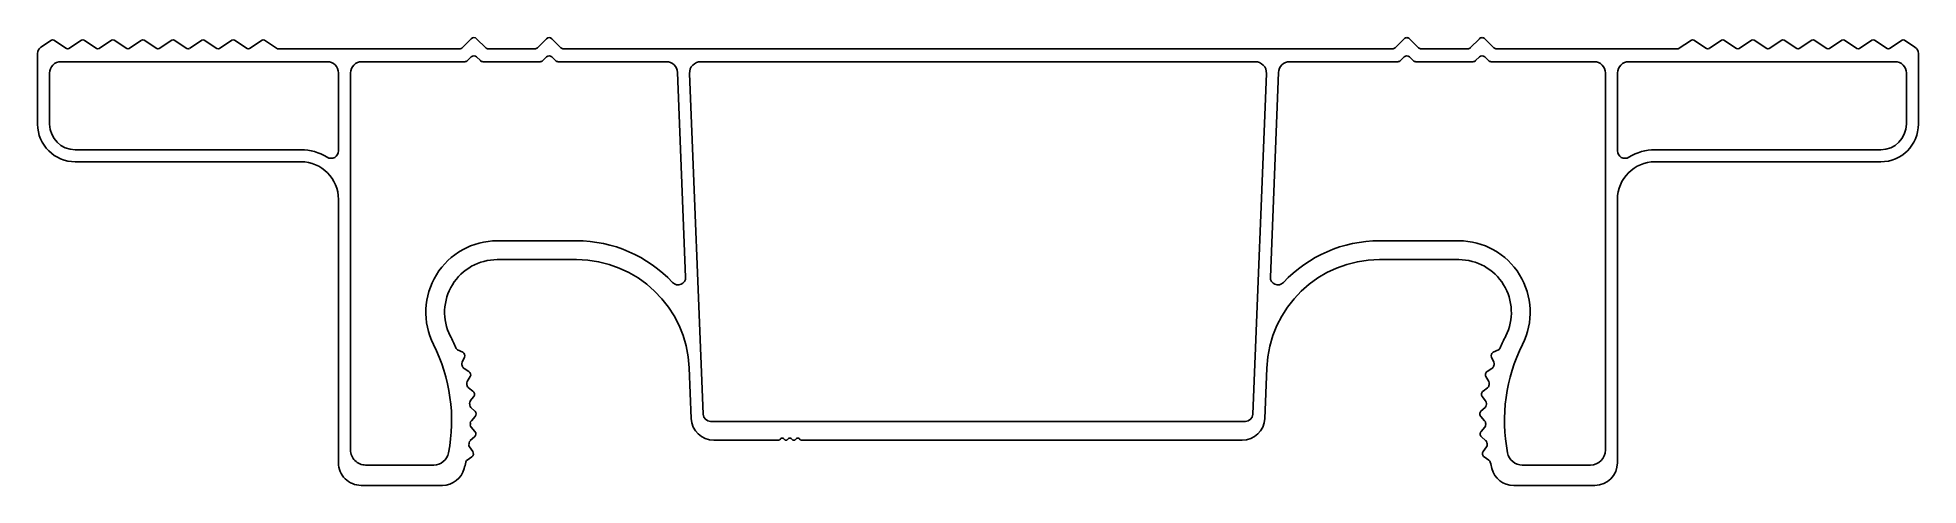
# Model space of a CAD drawing. Extents: x 2044 to 2294, y 1687 to 1747.
import ezdxf

# ---------------------------------------------------------------- set-up
doc = ezdxf.new("R2010")
doc.units = 0
doc.layers.get('0').update_dxf_attribs({"linetype": 'CONTINUOUS'})

msp = doc.modelspace()

# ---------------------------------------------------------------- linework, layer by layer
for p, q in [((2045.7, 1746.34), (2044.32, 1745.43)), ((2047.71, 1745.24), (2046.04, 1746.34)), ((2049.7, 1746.34), (2048.04, 1745.24)), ((2051.71, 1745.24), (2050.04, 1746.34)), ((2053.7, 1746.34), (2052.04, 1745.24)), ((2055.71, 1745.24), (2054.03, 1746.34)), ((2057.7, 1746.34), (2056.04, 1745.24)), ((2059.71, 1745.24), (2058.03, 1746.34)), ((2061.7, 1746.34), (2060.04, 1745.24)), ((2063.71, 1745.24), (2062.03, 1746.34)), ((2065.7, 1746.34), (2064.04, 1745.24)), ((2067.71, 1745.24), (2066.03, 1746.34)), ((2069.7, 1746.34), (2068.04, 1745.24)), ((2071.71, 1745.24), (2070.03, 1746.34)), ((2073.7, 1746.34), (2072.04, 1745.24)), ((2075.78, 1745.19), (2074.03, 1746.34)), ((2099.96, 1745.19), (2075.78, 1745.19)), ((2101.52, 1746.54), (2100.31, 1745.34)), ((2103.43, 1745.33), (2102.22, 1746.54)), ((2109.96, 1745.19), (2103.79, 1745.19)), ((2111.52, 1746.54), (2110.31, 1745.34)), ((2113.43, 1745.33), (2112.22, 1746.54)), ((2223.96, 1745.19), (2113.79, 1745.19)), ((2225.52, 1746.54), (2224.31, 1745.34)), ((2227.43, 1745.33), (2226.22, 1746.54)), ((2233.96, 1745.19), (2227.79, 1745.19)), ((2235.52, 1746.54), (2234.31, 1745.34)), ((2237.43, 1745.33), (2236.22, 1746.54)), ((2261.96, 1745.19), (2237.79, 1745.19)), ((2263.7, 1746.34), (2261.96, 1745.19)), ((2265.71, 1745.24), (2264.03, 1746.34)), ((2267.7, 1746.34), (2266.04, 1745.24)), ((2269.71, 1745.24), (2268.03, 1746.34)), ((2271.7, 1746.34), (2270.04, 1745.24)), ((2273.71, 1745.24), (2272.03, 1746.34)), ((2275.7, 1746.34), (2274.04, 1745.24)), ((2277.71, 1745.24), (2276.03, 1746.34)), ((2279.7, 1746.34), (2278.04, 1745.24)), ((2281.71, 1745.24), (2280.03, 1746.34)), ((2283.7, 1746.34), (2282.04, 1745.24)), ((2285.71, 1745.24), (2284.03, 1746.34)), ((2287.7, 1746.34), (2286.04, 1745.24)), ((2289.71, 1745.24), (2288.03, 1746.34)), ((2291.7, 1746.34), (2290.04, 1745.24)), ((2293.42, 1745.43), (2292.03, 1746.34)), ((2043.87, 1744.59), (2043.87, 1735.18)), ((2046.97, 1743.49), (2046.97, 1743.49)), ((2046.97, 1743.49), (2082.37, 1743.49)), ((2086.97, 1743.49), (2086.97, 1743.49)), ((2086.97, 1743.49), (2100.66, 1743.49)), ((2101.02, 1743.64), (2101.52, 1744.14)), ((2102.23, 1744.14), (2102.23, 1744.14)), ((2102.23, 1744.14), (2102.73, 1743.63)), ((2103.08, 1743.49), (2110.66, 1743.49)), ((2111.02, 1743.64), (2111.52, 1744.14)), ((2112.23, 1744.14), (2112.23, 1744.14)), ((2112.23, 1744.14), (2112.73, 1743.63)), ((2113.08, 1743.49), (2127.43, 1743.49)), ((2132.03, 1743.49), (2205.71, 1743.49)), ((2210.31, 1743.49), (2210.31, 1743.49)), ((2210.31, 1743.49), (2224.66, 1743.49)), ((2225.02, 1743.64), (2225.52, 1744.14)), ((2226.22, 1744.14), (2226.73, 1743.63)), ((2227.08, 1743.49), (2234.66, 1743.49)), ((2235.02, 1743.64), (2235.52, 1744.14)), ((2236.22, 1744.14), (2236.73, 1743.63)), ((2237.08, 1743.49), (2250.77, 1743.49)), ((2255.37, 1743.49), (2255.37, 1743.49)), ((2255.37, 1743.49), (2290.77, 1743.49)), ((2293.87, 1735.19), (2293.87, 1744.59)), ((2045.47, 1735.18), (2045.47, 1741.98)), ((2083.87, 1741.99), (2083.87, 1731.65)), ((2085.47, 1691.89), (2085.47, 1741.99)), ((2128.93, 1742.05), (2130.01, 1714.87)), ((2132.34, 1696.65), (2130.53, 1741.93)), ((2207.21, 1741.93), (2205.41, 1696.65)), ((2207.73, 1714.87), (2208.81, 1742.05)), ((2252.27, 1741.99), (2252.27, 1691.89)), ((2253.87, 1731.65), (2253.87, 1741.99)), ((2292.27, 1741.99), (2292.27, 1735.19)), ((2078.87, 1731.79), (2048.88, 1731.79)), ((2048.88, 1730.19), (2078.87, 1730.19)), ((2288.88, 1731.79), (2258.87, 1731.79)), ((2258.87, 1730.19), (2258.87, 1730.19)), ((2258.87, 1730.19), (2288.88, 1730.19)), ((2083.87, 1725.2), (2083.87, 1690.19)), ((2253.87, 1690.19), (2253.87, 1725.19)), ((2115.5, 1719.69), (2104.97, 1719.69)), ((2232.77, 1719.69), (2222.24, 1719.69)), ((2104.97, 1717.19), (2115.5, 1717.19)), ((2222.24, 1717.19), (2232.77, 1717.19)), ((2100.38, 1704.89), (2099.7, 1705.21)), ((2238.05, 1705.21), (2237.37, 1704.89)), ((2100.3, 1703.55), (2100.62, 1704.23)), ((2100.3, 1703.55), (2100.3, 1703.55)), ((2101.2, 1702.33), (2100.55, 1702.72)), ((2130.49, 1702.8), (2130.76, 1696.07)), ((2206.99, 1696.07), (2207.25, 1702.78)), ((2237.19, 1702.72), (2236.55, 1702.33)), ((2237.13, 1704.22), (2237.44, 1703.55)), ((2100.98, 1701), (2101.37, 1701.65)), ((2100.98, 1701.01), (2100.98, 1701)), ((2101.74, 1699.71), (2101.15, 1700.16)), ((2236.6, 1700.16), (2236, 1699.71)), ((2236.38, 1701.65), (2236.76, 1701.01)), ((2101.39, 1698.41), (2101.84, 1699.01)), ((2102.01, 1697.03), (2101.47, 1697.54)), ((2236.28, 1697.55), (2235.73, 1697.03)), ((2235.9, 1699), (2236.35, 1698.41)), ((2101.53, 1695.78), (2102.04, 1696.33)), ((2101.53, 1695.78), (2101.53, 1695.78)), ((2132.34, 1696.65), (2132.34, 1696.65)), ((2204.41, 1695.69), (2133.34, 1695.69)), ((2235.71, 1696.33), (2236.21, 1695.78)), ((2101.39, 1693.15), (2101.96, 1693.65)), ((2101.39, 1693.15), (2101.39, 1693.15)), ((2102, 1694.35), (2101.51, 1694.91)), ((2133.76, 1693.19), (2142.33, 1693.19)), ((2142.51, 1693.26), (2142.66, 1693.41)), ((2143.01, 1693.41), (2143.14, 1693.28)), ((2143.56, 1693.28), (2143.69, 1693.41)), ((2144.05, 1693.41), (2144.18, 1693.28)), ((2144.6, 1693.28), (2144.73, 1693.41)), ((2145.09, 1693.41), (2145.23, 1693.26)), ((2145.41, 1693.19), (2203.99, 1693.19)), ((2236.23, 1694.92), (2235.74, 1694.35)), ((2235.79, 1693.64), (2236.35, 1693.15)), ((2085.47, 1691.89), (2085.47, 1691.89)), ((2100.98, 1690.55), (2101.59, 1690.99)), ((2101.71, 1691.68), (2101.28, 1692.29)), ((2236.46, 1692.3), (2236.03, 1691.68)), ((2236.15, 1690.98), (2236.77, 1690.55)), ((2096.53, 1689.89), (2087.48, 1689.89)), ((2250.28, 1689.89), (2241.23, 1689.89)), ((2086.88, 1687.19), (2097.68, 1687.19)), ((2240.08, 1687.19), (2250.88, 1687.19))]:
    msp.add_line(p, q)
for centre, radius, start, end in [((2044.87, 1744.59), 1, 123.4506, 180.2592), ((2045.87, 1746.09), 0.3, 56.8963, 123.9695), ((2047.87, 1745.49), 0.3, 237.1275, 303.5646), ((2049.87, 1746.09), 0.3, 56.896, 123.975), ((2051.87, 1745.49), 0.3, 236.9109, 303.8541), ((2053.87, 1746.09), 0.3, 57.1155, 123.7894), ((2055.87, 1745.49), 0.3, 236.9074, 303.8503), ((2057.87, 1746.09), 0.3, 57.1152, 123.7852), ((2059.87, 1745.49), 0.3, 236.9074, 303.8503), ((2061.87, 1746.09), 0.3, 57.1152, 123.7852), ((2063.87, 1745.49), 0.3, 236.9079, 303.8544), ((2065.87, 1746.09), 0.3, 57.1189, 123.789), ((2067.87, 1745.49), 0.3, 236.9111, 303.8541), ((2069.87, 1746.09), 0.3, 57.1155, 123.7894), ((2071.87, 1745.49), 0.3, 236.9074, 303.8541), ((2073.87, 1746.09), 0.3, 57.114, 123.7894), ((2099.96, 1745.69), 0.5, 270.285, 315.3184), ((2101.87, 1746.19), 0.5, 45.265, 135.0007), ((2103.79, 1745.69), 0.5, 225.1126, 270.285), ((2109.96, 1745.69), 0.5, 270.285, 315.3184), ((2111.87, 1746.19), 0.5, 45.2706, 135.0007), ((2113.79, 1745.69), 0.5, 225.1177, 270.2855), ((2223.96, 1745.69), 0.5, 270.2855, 315.1789), ((2225.87, 1746.19), 0.5, 45.0659, 135.2371), ((2227.79, 1745.69), 0.5, 225.2877, 270.285), ((2233.96, 1745.69), 0.5, 270.2855, 315.1789), ((2235.87, 1746.19), 0.5, 45.0659, 135.2371), ((2237.79, 1745.69), 0.5, 225.2877, 270.285), ((2263.87, 1746.09), 0.3, 57.0699, 123.8446), ((2265.87, 1745.49), 0.3, 236.9735, 303.8017), ((2267.87, 1746.09), 0.3, 57.0699, 123.8432), ((2269.87, 1745.49), 0.3, 237.0025, 303.769), ((2271.87, 1746.09), 0.3, 57.045, 123.8637), ((2273.87, 1745.49), 0.3, 237.0028, 303.7732), ((2275.87, 1746.09), 0.3, 57.045, 123.8675), ((2277.87, 1745.49), 0.3, 237.0028, 303.7732), ((2279.87, 1746.09), 0.3, 57.0487, 123.8675), ((2281.87, 1745.49), 0.3, 237.0062, 303.7728), ((2283.87, 1746.09), 0.3, 57.0453, 123.8678), ((2285.87, 1745.49), 0.3, 236.9882, 303.7837), ((2287.87, 1746.09), 0.3, 57.0574, 123.8515), ((2289.87, 1745.49), 0.3, 236.9882, 303.7837), ((2291.87, 1746.09), 0.3, 57.0582, 123.8515), ((2292.87, 1744.59), 1, 0.0126, 56.6016), ((2046.97, 1741.99), 1.5, 90, 180.2115), ((2082.37, 1741.99), 1.5, 0.1431, 90), ((2086.97, 1741.99), 1.5, 90, 180), ((2100.66, 1743.99), 0.5, 270.2849, 315.3096), ((2101.87, 1743.78), 0.5, 44.9949, 134.9915), ((2103.08, 1743.99), 0.5, 225.113, 270.2849), ((2110.66, 1743.99), 0.5, 270.2849, 315.3096), ((2111.87, 1743.78), 0.5, 44.9949, 134.9915), ((2113.08, 1743.99), 0.5, 225.113, 270.2849), ((2127.43, 1741.99), 1.5, 2.4163, 90), ((2132.03, 1741.99), 1.5, 90, 182.2771), ((2205.71, 1741.99), 1.5, 357.7229, 90), ((2210.31, 1741.99), 1.5, 90, 177.828), ((2224.66, 1743.99), 0.5, 270.2849, 315.1831), ((2225.87, 1743.78), 0.5, 45.0085, 135.0051), ((2227.08, 1743.99), 0.5, 225.2979, 270.2849), ((2234.66, 1743.99), 0.5, 270.2849, 315.1831), ((2235.87, 1743.78), 0.5, 45.0085, 135.0051), ((2237.08, 1743.99), 0.5, 225.2979, 270.2849), ((2250.77, 1741.99), 1.5, 0.0647, 90), ((2255.37, 1741.99), 1.5, 90, 180), ((2290.77, 1741.99), 1.5, 0.0103, 90), ((2048.87, 1735.19), 5, 180.1158, 270.0901), ((2048.87, 1735.19), 3.4, 180.1405, 270.1092), ((2288.87, 1735.19), 3.4, 270.1093, 0.0069), ((2288.87, 1735.19), 5, 270.0901, 0.0056), ((2078.87, 1725.19), 6.6, 58.2431, 90), ((2078.87, 1725.19), 5, 0.0784, 90), ((2082.87, 1731.65), 1, 238.24, 0.1753), ((2254.87, 1731.65), 1, 180, 301.7605), ((2258.87, 1725.19), 5, 90, 180), ((2258.87, 1725.19), 6.6, 90, 121.7567), ((2104.97, 1710.19), 9.5, 90, 206.7317), ((2115.5, 1702.19), 17.5, 43.0979, 90), ((2222.24, 1702.19), 17.5, 90, 136.9019), ((2232.77, 1710.19), 9.5, 333.2503, 90), ((2104.97, 1710.19), 7, 90, 206.7499), ((2115.5, 1702.19), 15, 2.3212, 90), ((2222.24, 1702.19), 15, 90, 177.756), ((2232.77, 1710.19), 7, 333.2501, 90), ((2129.01, 1714.83), 1, 223.0979, 2.4477), ((2208.73, 1714.83), 1, 177.8517, 316.9045), ((2076.4, 1695.79), 22.5, 349.0461, 26.7574), ((2076.4, 1695.79), 25, 22.7807, 26.7499), ((2099.91, 1705.66), 0.5, 202.7807, 245.2178), ((2237.84, 1705.66), 0.5, 295.242, 337.2226), ((2261.35, 1695.79), 25, 153.2501, 157.2192), ((2261.35, 1695.79), 22.5, 153.2503, 190.9582), ((2100.75, 1703.33), 0.5, 154.9919, 197.2389), ((2076.4, 1695.79), 25, 16.7808, 17.2192), ((2100.81, 1703.15), 0.5, 196.7808, 239.1917), ((2100.16, 1704.44), 0.5, 335.2919, 64.9996), ((2237.58, 1704.44), 0.5, 115.0004, 205.2513), ((2236.93, 1703.15), 0.5, 301.2284, 343.2211), ((2261.35, 1695.79), 25, 162.7814, 163.2192), ((2236.99, 1703.33), 0.5, 342.7659, 24.9916), ((2101.41, 1700.75), 0.5, 148.9894, 191.2336), ((2076.4, 1695.79), 25, 10.7808, 11.2192), ((2101.45, 1700.56), 0.5, 190.772, 233.1693), ((2100.94, 1701.9), 0.5, 329.2976, 58.9972), ((2236.81, 1701.9), 0.5, 121.0028, 211.2818), ((2236.3, 1700.56), 0.5, 307.2048, 349.229), ((2236.33, 1700.75), 0.5, 348.7649, 31.0106), ((2261.35, 1695.79), 25, 168.7808, 169.2192), ((2101.79, 1698.11), 0.5, 142.9971, 185.2265), ((2076.4, 1695.79), 25, 4.7809, 5.2189), ((2101.81, 1697.91), 0.5, 184.7809, 227.1313), ((2101.44, 1699.31), 0.5, 323.3106, 53.0025), ((2236.3, 1699.31), 0.5, 126.9975, 217.2821), ((2235.94, 1697.91), 0.5, 313.1886, 355.2233), ((2235.95, 1698.11), 0.5, 354.7809, 37.0029), ((2261.35, 1695.79), 25, 174.7809, 175.219), ((2101.89, 1695.44), 0.5, 137.0042, 179.2192), ((2076.4, 1695.79), 25, 358.7809, 359.2192), ((2101.89, 1695.24), 0.5, 178.7809, 221.0853), ((2101.67, 1696.67), 0.5, 317.3212, 46.998), ((2133.75, 1696.19), 3, 182.2772, 270.1163), ((2133.33, 1696.69), 1, 182.2771, 270.2014), ((2203.99, 1696.19), 3, 270.1163, 357.7228), ((2204.41, 1696.69), 1, 270.2014, 357.7229), ((2236.07, 1696.67), 0.5, 133.002, 223.2823), ((2235.85, 1695.44), 0.5, 0.7808, 42.9958), ((2235.85, 1695.24), 0.5, 319.1581, 1.2218), ((2261.35, 1695.79), 25, 180.7808, 181.2191), ((2101.69, 1692.58), 0.5, 172.7807, 214.9943), ((2076.4, 1695.79), 25, 352.7807, 353.2192), ((2101.72, 1692.78), 0.5, 130.9956, 173.2192), ((2101.63, 1694.02), 0.5, 311.3144, 41.0025), ((2142.33, 1693.44), 0.25, 270, 314.9299), ((2142.83, 1693.23), 0.25, 45, 134.9299), ((2143.35, 1693.49), 0.3, 225, 314.961), ((2143.87, 1693.23), 0.25, 45.052, 134.961), ((2144.39, 1693.49), 0.3, 225.052, 315.013), ((2144.91, 1693.23), 0.25, 45, 135.013), ((2145.41, 1693.44), 0.25, 225, 270), ((2236.12, 1694.02), 0.5, 138.9975, 229.2961), ((2236.03, 1692.78), 0.5, 6.7808, 49.0044), ((2236.05, 1692.58), 0.5, 325.1215, 7.2273), ((2261.35, 1695.79), 25, 186.7808, 187.2192), ((2086.87, 1690.19), 3, 180, 270.1163), ((2087.47, 1691.89), 2, 180, 270.1425), ((2096.52, 1691.89), 2, 270.1425, 349.0909), ((2076.4, 1695.79), 25, 345.2617, 347.2191), ((2101.26, 1690.14), 0.5, 125.007, 167.221), ((2101.3, 1691.39), 0.5, 305.3265, 35.056), ((2236.44, 1691.39), 0.5, 144.9908, 235.2896), ((2236.48, 1690.14), 0.5, 12.7808, 54.993), ((2261.35, 1695.79), 25, 192.7808, 194.7384), ((2241.22, 1691.89), 2, 190.9582, 270.1425), ((2250.27, 1691.89), 2, 270.1425, 0.056), ((2250.87, 1690.19), 3, 270.1163, 0.0458), ((2097.67, 1690.19), 3, 270.1163, 345.2617), ((2240.07, 1690.19), 3, 194.7392, 270.1163)]:
    msp.add_arc(centre, radius, start, end)

doc.saveas('drawing.dxf')
